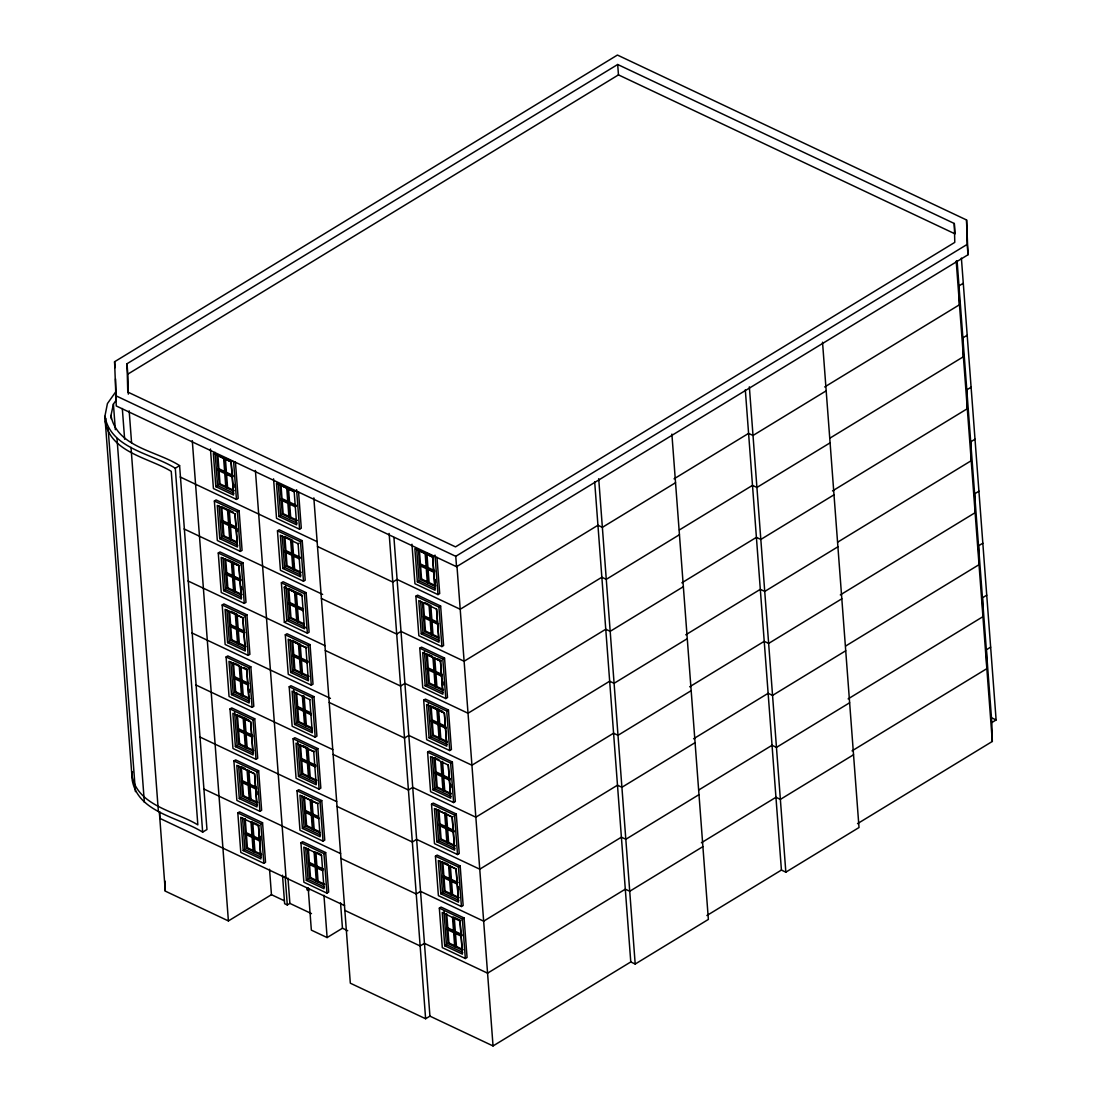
<?xml version="1.0" encoding="UTF-8"?>
<svg xmlns="http://www.w3.org/2000/svg" width="1101" height="1101" viewBox="0 0 1101 1101"><rect width="100%" height="100%" fill="white"/><g stroke="black" fill="none" stroke-linecap="round" stroke-linejoin="round"><path stroke-width="1.5" d="M116.321 399.966L113.417 404.067L110.981 415.462C116.692 447.226 157.016 450.86 179.601 465.613L206.96 829.521L202.653 832.136C179.188 817.231 138.258 812.855 132.244 780.251L104.884 416.343L107.43 403.572L115.77 391.777M105.902 418.352L105.269 421.545C110.595 452.539 148.759 457.631 171.247 471.338L197.836 824.855C175.348 811.134 137.185 806.042 131.845 775.049L132.492 771.856M114.587 361.734L617.427 55.05L966.568 219.98L967.999 254.771L456.543 566.712L116.266 405.966L114.587 361.734L115.041 367.679M954.292 223.489L954.787 242.371L455.511 546.88L127.771 392.052L127.014 363.743L617.689 64.491L954.292 223.489L955.076 233.894L618.459 74.882L127.799 374.147L128.322 394.13M104.884 416.343C110.898 448.947 151.828 453.323 175.293 468.242L179.601 465.613M218.906 468.778L218.053 469.301L224.687 472.439L225.554 471.916L218.906 468.778L217.847 454.741M224.521 458.814L225.581 472.852L233.164 476.513L232.297 477.036L225.65 473.898L226.71 487.936L227.577 487.399L234.21 490.551L233.357 491.074L219.182 484.371L216.993 455.264L231.169 461.952L232.022 461.429L225.375 458.291L226.434 472.329L233.082 475.467L232.215 475.99M225.581 472.852L226.434 472.329M219.182 484.371L220.035 483.848L226.682 486.986L225.829 487.509L224.769 473.471L218.122 470.333L218.989 469.81L220.035 483.848M215.837 486.67L233.563 495.037L231.059 461.759L213.346 453.392L215.837 486.67L217.571 485.61L233.811 493.289M214.365 501.01L216.085 499.95L239.11 510.836L242.082 550.349L240.362 551.395L217.324 540.522L214.365 501.01L237.389 511.882L239.11 510.836M210.456 449.015L213.415 488.527L236.454 499.414L238.174 498.354L235.449 462.145M234.967 513.754L237.472 547.018L219.746 538.65L217.255 505.387L235.077 513.947L236.123 527.985L229.49 524.847L228.402 509.859L227.549 510.382L228.595 524.42L229.462 523.897L222.815 520.759L221.962 521.282L228.595 524.42M228.43 510.809L229.283 510.286L233.274 512.158M295.137 491.252L288.49 488.115L287.636 488.638L288.696 502.675L296.279 506.322M222.03 522.328L228.678 525.466L230.343 524.31L235.655 526.828M231.485 539.394L230.618 539.917L229.559 525.879L230.426 525.356L231.485 539.394L236.798 541.898M287.333 501.093L282.021 498.588L281.154 499.111L287.801 502.249L288.668 501.726M220.902 507.244L223.09 536.366L223.943 535.829L230.591 538.967L229.737 539.504L228.678 525.466M219.746 538.65L221.48 537.605L237.72 545.27M288.476 516.176L283.15 513.658L282.104 499.634L281.237 500.157L287.884 503.295L289.549 502.139L296.197 505.276M218.273 552.991L219.994 551.945L243.018 562.817L245.991 602.33L244.271 603.389L221.232 592.503L218.273 552.991L241.298 563.877L243.018 562.817M294.284 491.775L280.108 485.073L282.296 514.195L283.15 513.658M278.952 516.479L296.678 524.847L294.173 491.583L276.461 483.215L278.952 516.479L280.672 515.433L296.912 523.099M297.325 520.36L290.678 517.222L289.824 517.745L288.765 503.707L295.412 506.845M233.467 577.874L240.114 581.011L240.981 580.475L234.334 577.337L233.467 577.874L234.527 591.898L235.394 591.375L242.027 594.512L241.174 595.035L226.999 588.347L224.81 559.239L225.664 558.716L226.723 572.74L233.371 575.878M277.466 530.82L279.2 529.774L302.224 540.646L305.197 580.158L303.477 581.218L280.438 570.332L277.466 530.82L300.504 541.706L302.224 540.646M238.518 564.772L233.206 562.267L232.339 562.79L233.398 576.828L240.032 579.966L240.899 579.443L234.252 576.305L233.398 576.828M292.577 553.707L291.71 554.243L290.664 540.206L291.517 539.683L284.87 536.531L284.017 537.068L286.205 566.175L300.38 572.864L301.234 572.341L294.6 569.203L293.733 569.726L292.673 555.702L299.321 558.84L300.188 558.303L285.063 551.106L285.93 550.569L292.577 553.707L291.985 545.917M226.723 572.74L225.87 573.277L232.504 576.415L231.458 562.377M224.81 559.239L238.986 565.928L239.839 565.405M273.557 478.839L276.53 518.351L299.568 529.223L301.289 528.177L298.564 491.954M299.045 543.233L298.192 543.756L280.37 535.196L282.861 568.474L300.587 576.841L298.082 543.564M226.999 588.347L227.852 587.824L234.499 590.962L233.646 591.485L232.586 577.447L225.939 574.309M223.654 590.645L241.38 599.013L238.876 565.735L221.163 557.367L223.654 590.645L225.388 589.585L241.628 597.265M293.458 554.133L292.605 554.656L291.545 540.619L292.398 540.096L293.458 554.133L300.105 557.271L299.238 557.794M285.145 552.138L291.793 555.276L292.646 554.753M222.182 604.986L223.902 603.926L246.927 614.812L249.899 654.324L248.179 655.37L225.141 644.484L222.182 604.986L245.206 615.858L246.927 614.812M286.205 566.175L287.058 565.653L293.706 568.79L293.238 562.556M282.861 568.474L284.581 567.414L300.834 575.094M293.706 568.79L292.852 569.313L291.793 555.276M281.388 582.814L283.108 581.755L306.133 592.641L309.106 632.153L307.385 633.199L284.347 622.313L281.388 582.814L304.413 593.687L306.133 592.641M236.22 613.835L235.366 614.358L236.412 628.396L237.279 627.873L230.632 624.735L229.779 625.258L236.412 628.396M284.278 587.177L301.991 595.558L304.495 628.822L286.769 620.455L284.278 587.177L285.999 586.131M304.289 624.859L290.113 618.156L287.925 589.049L288.779 588.526L294.105 591.031M243.472 630.804L238.16 628.286L237.114 614.248L236.247 614.785L238.435 643.892L239.302 643.369L245.936 646.507L245.083 647.03L230.907 640.328L228.719 611.22L242.894 617.922L243.748 617.386M238.16 628.286L237.307 628.809L243.94 631.946L245.083 647.03M295.151 605.068L289.838 602.564L288.985 603.087L295.618 606.224L294.573 592.187L295.426 591.664L295.894 597.898M293.898 605.481L289.921 603.596L289.054 604.119L295.701 607.27L296.761 621.294M230.907 640.328L231.761 639.805L238.408 642.943L237.555 643.466L236.495 629.442L229.848 626.304L230.715 625.767L231.761 639.805M227.563 642.626L245.289 650.994L242.784 617.73L225.072 609.348L227.563 642.626L229.297 641.58L245.537 649.246M244.89 632.469L244.023 632.992L237.376 629.855L238.243 629.332L239.302 643.369M297.366 606.114L296.307 592.077L295.453 592.599L296.513 606.637L297.366 606.114L302.679 608.633M303.821 623.703L298.509 621.198L297.642 621.721L296.582 607.683L297.449 607.16L302.761 609.665M226.09 656.967L227.811 655.921L250.835 666.793L253.808 706.305L252.088 707.351L229.049 696.479L226.09 656.967L249.115 667.853L250.835 666.793M290.113 618.156L290.967 617.633L296.293 620.152M286.769 620.455L288.503 619.409L306.216 627.776M284.347 622.313L286.067 621.267M429.087 582.608L428.041 568.57L427.174 569.093L428.234 583.131L429.087 582.608L435.735 585.746L434.881 586.269L420.706 579.566L418.518 550.459L419.371 549.936L420.431 563.973L427.078 567.111M285.297 634.795L287.017 633.749L310.042 644.622L313.014 684.134L311.294 685.18L288.256 674.307L285.297 634.795L308.321 645.668L310.042 644.622M432.225 556.005L426.899 553.486L426.046 554.009L427.092 568.047L427.959 567.524L434.606 570.662L433.739 571.185M302.417 673.179L301.357 659.141L300.49 659.664L301.55 673.702L302.417 673.179L309.051 676.317L308.197 676.84L294.022 670.151L291.834 641.03L292.687 640.507L298.013 643.025M234.541 676.716L233.687 677.239L240.321 680.377L241.188 679.854L234.541 676.716L233.481 662.678L232.628 663.201L234.816 692.323L248.991 699.011L246.803 669.903L228.98 661.343L231.485 694.607L249.198 702.989L246.693 669.711M420.431 563.973L419.564 564.496L434.675 571.708L433.822 572.231L427.174 569.093M418.518 550.459L432.693 557.147L433.546 556.624M299.334 643.645L298.481 644.168L299.527 658.205L300.394 657.682L293.747 654.544L292.894 655.067L307.055 661.77L307.922 661.247L301.275 658.109L300.422 658.632L299.362 644.594L300.215 644.071L301.275 658.109M240.156 666.766L241.215 680.803L242.069 680.28L248.716 683.418M243.211 695.35L242.344 695.873L241.284 681.836L242.151 681.313L243.211 695.35L249.844 698.488M306.862 647.209L306.009 647.732L291.834 641.03M115.481 395.576L455.759 556.308L967.215 244.381L966.568 219.98M234.816 692.323L235.683 691.8L242.316 694.937M231.485 694.607L233.206 693.561L249.445 701.241M420.706 579.566L421.559 579.043L428.206 582.181L427.339 582.704L426.293 568.666L419.646 565.529L420.513 565.006L421.559 579.043M417.362 581.865L435.088 590.232L432.583 556.955L414.871 548.587L417.362 581.865L419.082 580.819L435.322 588.485M229.999 708.948L231.719 707.902L254.744 718.788L257.717 758.286L255.996 759.346L232.958 748.46L229.999 708.948L253.024 719.834L254.744 718.788M294.022 670.151L294.875 669.628L301.523 672.766L300.669 673.289L299.61 659.251L292.962 656.113L293.829 655.59L294.875 669.628M290.678 672.436L308.404 680.803L305.899 647.539L288.187 639.172L290.678 672.436L292.412 671.39L308.652 679.056M415.875 596.205L417.609 595.159L440.634 606.032L443.607 645.544L441.886 646.59L418.848 635.717L415.875 596.205L438.914 607.078L440.634 606.032M308.005 662.279L307.138 662.802L300.49 659.664M411.967 544.224L414.939 583.723L437.978 594.609L439.698 593.563L436.973 557.34M289.205 686.776L290.925 685.73L313.95 696.616L316.923 736.115L315.203 737.175L292.164 726.288L289.205 686.776L312.23 697.662L313.95 696.616M429.927 605.055L429.06 605.578L430.119 619.615L430.986 619.092L424.339 615.954L423.472 616.477L430.119 619.615M248.909 720.109L244.931 718.224L244.064 718.747L245.124 732.784L244.312 733.404L237.665 730.266M963.292 283.26L958.985 285.875L959.48 304.743L824.677 386.96M238.449 728.711L237.596 729.234L244.229 732.371L245.096 731.848L238.449 728.711L237.389 714.673M245.977 732.261L245.124 732.784L251.757 735.922L252.624 735.399L245.977 732.261L244.931 718.224M431.867 619.519L430.808 605.481L429.954 606.004L431.014 620.042L431.867 619.519L437.18 622.024M297.655 706.539L296.802 707.062L303.436 710.2L304.303 709.677L297.655 706.539L296.596 692.501M247.119 747.345L246.06 733.307L252.707 736.445L251.84 736.968L245.193 733.83L246.252 747.868L247.119 747.345L253.753 750.483L252.9 751.006L250.711 721.884L236.536 715.196L238.724 744.304L239.591 743.781L246.225 746.918L245.372 747.441L244.312 733.404M674.032 478.852L748.584 433.381L753.015 435.473L826.177 390.841M235.394 746.602L253.106 754.969L250.601 721.692L232.889 713.324L235.394 746.602L237.114 745.556L253.354 753.222M422.426 602.44L424.614 631.561L425.468 631.038L432.115 634.176L431.262 634.699L430.202 620.661L423.555 617.523L424.422 617L425.468 631.038M431.014 620.042L437.647 623.18L436.602 609.142L418.779 600.582L421.27 633.846L422.99 632.8L439.23 640.465M438.322 637.094L432.996 634.589L432.142 635.112L431.083 621.074L437.73 624.212L438.583 623.689M675.532 482.72L602.371 527.351L597.939 525.26L460.204 609.266L397.089 579.443L392.782 582.071L317.487 546.509M310.496 712.595L305.183 710.09L303.518 711.232L296.871 708.094M306.326 725.16L305.459 725.697L304.399 711.659L305.266 711.136L306.326 725.16L311.638 727.678M233.907 760.942L235.628 759.896L258.652 770.769L261.625 810.281L259.905 811.327L236.88 800.455L233.907 760.942L256.932 771.815L258.652 770.769M295.742 693.024L297.931 722.132L298.784 721.609L305.431 724.747L304.578 725.27L303.518 711.232M309.918 699.713L292.095 691.153L294.586 724.43L296.32 723.371L312.56 731.05M419.784 648.186L421.518 647.14L444.543 658.026L447.515 697.525L445.795 698.585L422.756 687.698L419.784 648.186L442.822 659.072L444.543 658.026M240.445 767.177L254.62 773.879L256.808 802.987L242.633 796.298L240.445 767.177L241.312 766.654L245.289 768.539M293.114 738.771L294.834 737.711L317.859 748.597L320.831 788.11L319.111 789.156L296.073 778.283L293.114 738.771L316.138 749.643L317.859 748.597M967.201 335.241L962.893 337.869L963.389 356.738L830.058 438.06M247.67 783.196L242.358 780.692L241.504 781.215L248.138 784.352L247.092 770.315M428.248 667.949L427.381 668.472L434.028 671.61L434.895 671.087L428.248 667.949L427.188 653.911M441.639 676.207L434.991 673.069L436.051 687.107L436.904 686.57L443.552 689.708L442.698 690.244L428.523 683.542L426.335 654.434L440.51 661.123L441.363 660.6L437.372 658.715M256.533 787.394L249.886 784.242L249.032 784.779L256.616 788.426M434.923 672.023L435.776 671.5L442.423 674.638L441.556 675.161L434.923 672.023L433.863 657.985L434.716 657.462L435.776 671.5M301.564 758.52L300.711 759.043L307.344 762.181L308.211 761.658L301.564 758.52L300.504 744.482M314.68 751.185L313.826 751.708L299.651 745.005L301.839 774.127L316.015 780.815L316.868 780.292L310.234 777.155L309.367 777.678L308.308 763.64L314.955 766.778L315.822 766.255L309.175 763.117L310.234 777.155M242.633 796.298L243.5 795.762L248.812 798.28M679.4 529.939L752.492 485.362L756.924 487.454L830.085 442.836M239.302 798.583L257.015 806.95L254.51 773.686L236.798 765.319L239.302 798.583L241.023 797.537L257.262 805.203M428.523 683.542L429.376 683.019L436.024 686.157M425.179 685.84L442.905 694.208L440.4 660.93L422.688 652.563L425.179 685.84L426.899 684.781L443.139 692.46M679.441 534.714L606.279 579.332L601.848 577.241L464.113 661.247L400.998 631.437L396.69 634.066L321.396 598.49M308.239 762.608L309.092 762.071L315.739 765.209L314.872 765.745L308.239 762.608L307.179 748.57L308.046 748.047L309.092 762.071M250.133 798.913L249.28 799.436L248.22 785.398L241.573 782.26M257.662 802.464L251.028 799.326L250.161 799.849L247.973 770.741L248.84 770.218L249.886 784.242M237.816 812.923L239.536 811.877L262.561 822.75L265.534 862.262L263.813 863.322L240.789 852.435L237.816 812.923L260.841 823.809L262.561 822.75M301.839 774.127L302.706 773.59L309.34 776.728L308.486 777.265L307.427 763.227L300.779 760.089M298.495 776.411L316.221 784.779L313.716 751.515L296.004 743.147L298.495 776.411L300.229 775.365L316.469 783.031M423.692 700.181L425.426 699.121L448.451 710.007L451.424 749.52L449.703 750.565L426.665 739.693L423.692 700.181L446.731 711.053L448.451 710.007M297.022 790.752L298.743 789.706L321.767 800.578L324.74 840.091L323.02 841.15L299.981 830.264L297.022 790.752L320.047 801.638L321.767 800.578M251.854 821.786L251 822.309L252.046 836.347L252.913 835.81L246.266 832.673L245.413 833.209L259.588 839.898L260.442 839.375L260.208 836.251M431.372 721.499L438.019 724.637L438.872 724.114L437.744 709.03L436.891 709.553L437.937 723.591L438.804 723.068L432.156 719.93L431.289 720.453L437.937 723.591M252.748 822.199L251.881 822.722L252.941 836.76L253.794 836.237L260.442 839.375M437.771 709.98L438.625 709.457L442.616 711.329M971.11 387.222L966.802 389.85L967.297 408.719L832.494 490.936M319.923 832.796L305.748 826.108L303.559 797L304.413 796.463L305.472 810.501L312.12 813.639L311.886 810.529M258.418 825.667L260.923 858.945L243.211 850.578L240.706 817.3L258.529 825.86L259.382 825.337M311.955 800.028L311.088 800.551L312.147 814.589M245.482 834.241L252.129 837.379L252.996 836.856M444.997 725.999L439.684 723.481L438.831 724.018L446.414 727.665L445.547 728.188L438.9 725.05L439.96 739.088L440.813 738.565L447.46 741.702L446.607 742.225L432.432 735.537L430.243 706.415L444.419 713.118L446.607 742.225M254.937 851.307L254.07 851.83L253.01 837.806L253.877 837.269L254.937 851.307L261.57 854.445L260.717 854.982L246.541 848.279L244.353 819.172L245.22 818.649L246.266 832.673M305.472 810.501L304.619 811.038L318.781 817.726M318.588 803.166L317.735 803.689L303.559 797M246.541 848.279L247.408 847.756L254.042 850.894L253.189 851.417L252.129 837.379M243.211 850.578L244.931 849.518L261.171 857.197M681.849 582.828L756.401 537.357L760.832 539.449L833.994 494.817M260.524 840.407L259.657 840.944L253.01 837.806M432.432 735.537L433.285 735L439.932 738.138L439.079 738.675L438.019 724.637M429.087 737.821L446.813 746.189L444.309 712.925L426.596 704.557L429.087 737.821L430.808 736.775L447.047 744.441M683.349 586.695L610.188 631.327L605.756 629.235L468.021 713.242L404.907 683.418L400.599 686.047L325.318 650.485M312.12 813.639L311.253 814.176L310.207 800.138M304.688 812.07L311.335 815.208L313.001 814.066L318.313 816.57M314.143 829.136L313.276 829.659L312.216 815.635L313.083 815.098L314.143 829.136L319.455 831.654M305.748 826.108L306.615 825.585L313.248 828.723L313.014 825.599M302.417 828.406L320.13 836.774L317.625 803.496L299.912 795.128L302.417 828.406L304.137 827.346L320.377 835.026M427.601 752.162L429.335 751.116L452.36 761.988L455.332 801.5L453.612 802.56L430.574 791.674L427.601 752.162L450.639 763.048L452.36 761.988M313.248 828.723L312.395 829.246L311.335 815.208M438.996 759.759L435.005 757.873L434.152 758.41L436.34 787.518L450.515 794.206L448.327 765.099L430.505 756.538L432.996 789.816L450.722 798.184L448.217 764.906M300.931 842.747L302.651 841.687L325.676 852.573L328.649 892.085L326.928 893.131L303.89 882.245L300.931 842.747L323.955 853.619L325.676 852.573M975.018 439.216L970.71 441.845L971.206 460.713L837.875 542.036M442.712 775.049L436.065 771.911L435.198 772.448L441.845 775.586L440.799 761.548M443.593 775.476L442.533 761.438L441.68 761.961L442.74 775.999L443.593 775.476L450.24 778.613M444.735 790.546L443.868 791.068L442.808 777.045L443.675 776.508L444.735 790.546L451.369 793.683M316.028 865.634L309.381 862.496L308.528 863.019L315.161 866.157L314.115 852.119M685.758 634.809L760.309 589.338L764.741 591.43L837.902 546.798M436.34 787.518L437.193 786.995L442.519 789.5M432.996 789.816L434.716 788.756L450.97 796.436M687.258 638.69L614.097 683.308L609.665 681.216L471.93 765.223L408.815 735.413L404.521 738.028L329.227 702.466M316.056 866.57L316.909 866.047L323.556 869.184L322.689 869.707L316.056 866.57L314.996 852.532L315.863 852.009L316.909 866.047M159.315 811.63L165.288 891.122L228.402 920.931L271.452 894.686L284.361 900.783M318.051 881.13L317.184 881.653L316.125 867.616L316.992 867.093L318.051 881.13L324.685 884.268M443.841 790.133L442.987 790.656L441.928 776.618L435.28 773.48M309.381 862.496L308.335 848.458L307.468 848.981L309.656 878.089L310.523 877.566L317.157 880.704M321.643 855.683L303.821 847.109L306.326 880.387L308.046 879.341L324.286 887.007M431.523 804.157L433.243 803.097L456.268 813.983L459.241 853.495L457.521 854.541L434.482 843.655L431.523 804.157L454.548 815.029L456.268 813.983M307.096 887.819L307.248 889.897L308.968 888.851M452.896 831.007L447.584 828.502L446.717 829.025L447.777 843.063L448.644 842.54L455.277 845.678L454.424 846.201L440.249 839.499L438.06 810.391L438.914 809.868L439.973 823.906L446.621 827.044L445.754 827.567L439.12 824.429L439.973 823.906M282.503 875.212L284.636 903.715L287.292 904.967L289.88 903.398L311.487 913.61M445.561 813.006L444.708 813.529L445.754 827.567M978.927 491.197L974.619 493.826L975.114 512.694L840.311 594.912M438.06 810.391L452.236 817.093L453.089 816.557M440.056 824.938L439.189 825.461L445.836 828.613L446.689 828.076L440.056 824.938L441.102 838.976L447.749 842.114L446.896 842.637L445.836 828.613M446.648 827.98L447.501 827.457L454.149 830.594L453.282 831.117L446.648 827.98L445.588 813.942L446.442 813.419L447.501 827.457M689.666 686.79L764.218 641.332L768.649 643.424L841.811 598.793M436.904 841.797L454.63 850.165L452.126 816.901L434.413 808.519L436.904 841.797L438.638 840.751L454.878 848.417M440.249 839.499L441.102 838.976M454.231 831.64L453.364 832.163L446.717 829.025M691.167 690.671L618.005 735.303L613.574 733.211L475.838 817.203L412.724 787.394L408.43 790.023L333.135 754.446M435.432 856.138L437.152 855.092L460.177 865.964L463.149 905.476L461.429 906.522L438.391 895.65L435.432 856.138L458.456 867.01L460.177 865.964M441.969 862.372L456.144 869.074L458.333 898.182L444.157 891.493L441.969 862.372L442.822 861.849L443.882 875.887L449.194 878.405M308.17 887.805L311.349 930.125L327.121 937.57L342.452 928.226L347.71 930.717M982.835 543.192L978.528 545.807L979.023 564.675L845.692 645.998M443.882 875.887L443.029 876.41L449.662 879.548L448.616 865.51M450.337 893.475L445.01 890.97L443.964 876.933L443.097 877.456L449.745 880.594L451.41 879.451L458.057 882.589M693.575 738.785L768.126 693.313L772.558 695.405L845.719 650.774M444.157 891.493L445.01 890.97M440.813 893.778L458.539 902.146L456.034 868.882L438.322 860.514L440.813 893.778L442.547 892.732L458.787 900.398M695.075 742.652L621.914 787.284L617.482 785.192L479.747 869.198L416.632 839.375L412.338 842.004L337.044 806.441M459.186 897.659L452.552 894.521L451.685 895.044L449.497 865.937M439.34 908.119L441.061 907.073L464.085 917.959L467.058 957.457L465.338 958.517L442.299 947.631L439.34 908.119L462.365 919.005L464.085 917.959M453.378 916.982L452.525 917.505L453.571 931.542L454.438 931.019L447.79 927.882L446.937 928.404L453.571 931.542M986.744 595.173L982.436 597.802L982.932 616.67L848.128 698.887M459.943 920.863L462.448 954.14L444.721 945.773L442.23 912.495L460.053 921.055L460.906 920.532L454.273 917.394L455.319 931.432L453.653 932.575L447.006 929.437L447.873 928.914L448.919 942.951L455.566 946.089L454.713 946.612L453.653 932.575M698.942 789.871L772.035 745.294L776.466 747.386L849.628 702.768M445.877 914.367L448.066 943.474L448.919 942.951M444.721 945.773L446.455 944.713L462.695 952.393M462.048 935.616L461.181 936.139L454.534 933.001L455.594 947.039L456.461 946.502L463.094 949.654L462.241 950.177L448.066 943.474M698.984 794.647L625.822 839.265L621.391 837.173L483.656 921.179L420.541 891.37L416.247 893.998L340.952 858.422M990.652 647.154L986.345 649.783L986.84 668.651L852.05 750.868M701.392 842.76L775.944 797.289L780.375 799.381L853.536 754.749M702.892 846.628L629.731 891.26L625.299 889.168L487.564 973.174L424.449 943.351L420.155 945.979L344.861 910.417M313.84 497.872L350.324 983.193L425.619 1018.755L429.927 1016.14L493.042 1045.95L630.777 961.944L635.194 964.036L708.37 919.418L671.885 434.097M857.514 823.658L992.318 741.441L991.822 722.573L996.116 719.944L961.393 258.102M706.87 915.537L781.421 870.065L785.839 872.157L859.014 827.525L822.53 342.218M991.616 717.811L996.116 719.944M282.296 514.195L296.472 520.883M180.179 476.981L317.184 541.692M228.402 509.859L221.755 506.721L222.815 520.759M424.614 602.55L428.592 604.435M229.559 525.879L236.206 529.017L237.266 543.054L223.09 536.366M424.614 631.561L438.79 638.25L437.73 624.212M421.27 633.846L438.996 642.213L436.491 608.949M184.087 528.962L322.634 594.416M228.334 559.969L232.311 561.854M297.642 592.71L301.633 594.595M428.523 654.531L432.5 656.416M287.925 589.049L302.101 595.751M296.513 606.637L303.147 609.775M233.453 576.924L226.806 573.786L227.852 587.824M429.651 669.614L433.643 671.5M437.18 673.165L441.171 675.051M296.582 607.683L303.229 610.821M187.996 580.956L325.001 645.668M230.907 611.33L234.898 613.202M432.432 706.525L437.744 709.03M191.904 632.937L330.451 698.392M234.816 663.311L238.807 665.197M243.679 667.495L247.656 669.38M241.215 680.803L247.849 683.941M310.964 713.751L304.33 710.613L303.27 696.575M442.74 775.999L450.323 779.646M241.284 681.836L247.931 684.973M304.399 711.659L311.046 714.797M442.808 777.045L449.456 780.182M297.931 722.132L312.106 728.834M294.586 724.43L312.312 732.798L309.808 699.52M195.813 684.932L332.819 749.643M238.724 715.292L244.037 717.811L243.183 718.334L244.229 732.371M303.174 745.735L307.151 747.62M239.853 730.376L243.844 732.261M306.959 762.071L301.646 759.566L302.706 773.59M238.724 744.304L252.9 751.006M199.721 736.913L336.727 801.638M444.157 862.482L448.148 864.368M450.557 879.974L457.19 883.112M255.749 788.949L249.101 785.811L249.968 785.288L251.028 799.326M312.216 815.635L318.863 818.772M457.273 884.144L450.626 881.006L451.493 880.483L452.552 894.521M203.63 788.894L340.636 853.619M254.07 822.832L258.061 824.704M317.184 852.642L321.175 854.527M455.319 931.432L461.966 934.57L461.099 935.093L454.465 931.955L453.406 917.917M316.125 867.616L322.772 870.753M309.656 878.089L323.832 884.791M306.326 880.387L324.038 888.755L321.533 855.491M344.544 905.6L159.824 818.346L159.645 811.685M307.248 889.897L309.023 890.737M967.215 244.381L967.999 254.771M957.086 260.731L991.822 722.573M956.205 261.143L992.318 741.441M749.354 386.836L785.839 872.157M745.308 389.782L781.421 870.065M617.689 64.491L618.459 74.882M598.71 478.715L635.194 964.036M594.664 481.66L630.777 961.944M456.929 565.666L493.042 1045.95M455.759 556.308L456.543 566.712M435.005 555.097L437.978 594.609M438.914 607.078L441.886 646.59M442.822 659.072L445.795 698.585M446.731 711.053L449.703 750.565M450.639 763.048L453.612 802.56M454.548 815.029L457.521 854.541M458.456 867.01L461.429 906.522M462.365 919.005L465.338 958.517M435.267 579.498L435.501 582.622M442.974 681.918L443.208 685.042M450.667 784.325L450.901 787.449M458.374 886.745L458.608 889.856M432.693 557.147L434.881 586.269M440.51 661.123L442.698 690.244M452.236 817.093L454.424 846.201M460.053 921.055L462.241 950.177M426.899 553.486L427.959 567.524M432.06 622.106L432.996 634.589M435.858 672.546L436.904 686.57M438.625 709.457L439.684 723.481M439.767 724.527L440.813 738.565M447.584 828.502L448.644 842.54M450.35 865.414L451.41 879.451M455.401 932.478L456.461 946.502M425.151 553.597L426.211 567.634M432.968 657.572L434.028 671.61M435.17 686.68L434.111 672.642L427.463 669.504L428.33 668.981L429.376 683.019M449.745 880.594L450.804 894.631M423.403 603.486L424.339 615.954M431.097 705.892L432.156 719.93M432.239 720.976L433.285 735M435.005 757.873L436.065 771.911M436.147 772.957L437.193 786.995M446.731 913.844L447.79 927.882M416.715 549.206L419.082 580.819M420.623 601.187L422.99 632.8M424.408 651.517L426.899 684.781M428.317 703.498L430.808 736.775M432.349 757.158L434.716 788.756M436.257 809.139L438.638 840.751M440.166 861.12L442.547 892.732M443.951 911.449L446.455 944.713M393.938 537.522L429.927 1016.14M389.135 533.435L425.619 1018.755M340.539 902.834L342.452 928.226M296.596 489.711L299.568 529.223M300.504 541.706L303.477 581.218M304.413 593.687L307.385 633.199M308.321 645.668L311.294 685.18M312.23 697.662L315.203 737.175M316.138 749.643L319.111 789.156M320.047 801.638L323.02 841.15M323.955 853.619L326.928 893.131M323.942 895.264L327.121 937.57M288.49 488.115L289.549 502.139M289.632 503.185L290.678 517.222M293.54 555.165L294.6 569.203M297.449 607.16L298.509 621.198M304.137 696.052L305.183 710.09M312.065 801.583L313.001 814.066M287.609 487.688L288.201 495.491M288.737 502.772L289.329 510.561M296.554 606.734L297.036 612.982M299.692 648.324L300.27 656.127M300.945 664.963L301.413 671.197M303.601 700.319L303.243 695.639L302.39 696.162L303.436 710.2M304.495 712.264L304.729 715.389M307.509 752.3L307.977 758.534M308.638 767.383L309.106 773.618M312.202 814.685L312.436 817.809M315.203 854.72L315.67 860.954M316.345 869.79L316.813 876.024M286.755 488.211L287.801 502.249M287.884 503.295L288.944 517.332M306.298 748.143L307.344 762.181M316.304 881.227L315.244 867.203L308.597 864.051L309.464 863.528L310.523 877.566M280.961 484.55L282.021 498.588M284.87 536.531L285.93 550.569M286.012 551.615L287.058 565.653M288.779 588.526L289.838 602.564M289.921 603.596L290.967 617.633M292.687 640.507L293.747 654.544M297.848 709.127L298.784 721.609M305.555 811.547L306.615 825.585M278.305 483.821L280.672 515.433M282.214 535.815L284.581 567.414M286.122 587.796L288.503 619.409M290.031 639.777L292.412 671.39M293.816 690.107L296.32 723.371M297.724 742.088L300.229 775.365M301.757 795.748L304.137 827.346M305.665 847.729L308.046 879.341M287.98 878.116L289.88 903.398M255.404 470.471L286.04 877.965M285.145 876.327L287.292 904.967M269.539 869.295L271.452 894.686M233.605 461.553L236.454 499.414M237.389 511.882L240.362 551.395M241.298 563.877L244.271 603.389M245.206 615.858L248.179 655.37M249.115 667.853L252.088 707.351M253.024 719.834L255.996 759.346M256.932 771.815L259.905 811.327M260.841 823.809L263.813 863.322M233.742 484.302L233.976 487.426M237.073 528.494L237.307 531.618M241.449 586.723L241.683 589.833M249.143 689.13L249.376 692.254M256.85 791.55L257.084 794.661M231.169 461.952L233.357 491.074M238.986 565.928L241.174 595.035M242.894 617.922L243.83 630.391M258.529 825.86L260.717 854.982M226.517 473.375L227.577 487.399M229.283 510.286L230.343 524.31M233.206 562.267L234.252 576.305M234.334 577.337L235.394 591.375M241.023 666.243L242.069 680.28M252.858 823.754L253.794 836.237M223.641 458.401L224.687 472.439M239.275 666.353L240.321 680.377M241.463 695.46L240.403 681.423L233.756 678.285L234.623 677.762L235.683 691.8M222.897 521.805L223.943 535.829M229.696 612.252L230.632 624.735M238.532 729.743L239.591 743.781M241.312 766.654L242.358 780.692M242.44 781.738L243.5 795.762M246.349 833.718L247.408 847.756M215.067 452.346L217.571 485.61M219.099 505.992L221.48 537.605M223.008 557.987L225.388 589.585M226.916 609.968L229.297 641.58M230.825 661.949L233.206 693.561M234.609 712.278L237.114 745.556M238.642 765.924L241.023 797.537M242.55 817.919L244.931 849.518M192.29 440.648L228.402 920.931M175.293 468.242L202.653 832.136M127.014 363.743L127.799 374.147M129.175 410.838L131.569 442.698M131.005 447.309L158.365 811.217M122.321 408.499L124.633 439.244M117.009 438.473L144.369 802.381M113.417 404.067L115.344 429.693M110.981 415.462L111.242 418.875M108.063 427.738L135.437 791.647M165.026 881.13L165.288 891.122M115.55 378.909L116.128 400.888"/></g></svg>
